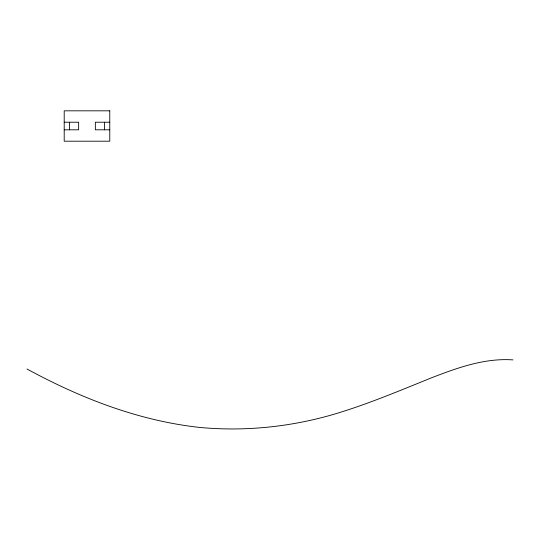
<?xml version="1.0" encoding="UTF-8"?>
<svg xmlns="http://www.w3.org/2000/svg" width="540" height="540" viewBox="0 0 540 540"><rect width="100%" height="100%" fill="white"/><g stroke="black" fill="none" stroke-linecap="round" stroke-linejoin="round"><path stroke-width="0.81" d="M513 359.897C484.92 357.912 457.933 367.619 432.149 377.555C398.776 391.021 365.58 405.155 330.939 415.139C288.218 427.221 243.479 431.595 199.26 427.39C138.355 420.64 80.528 398.108 27 369.009M64.206 122.216L78.638 122.216L78.638 129.809L64.206 129.809M109.769 122.216L95.344 122.216L95.344 129.809L109.769 129.809M104.456 122.216L104.456 129.809M69.525 122.216L69.525 129.809M109.769 110.822L64.206 110.822L64.206 141.197L109.769 141.197L109.769 110.822"/></g></svg>
